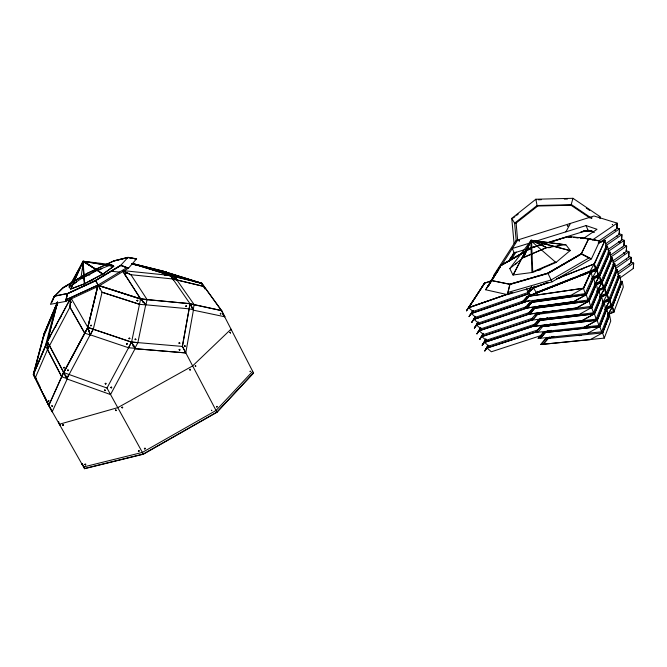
<?xml version="1.0" encoding="UTF-8"?>
<svg xmlns="http://www.w3.org/2000/svg" width="667" height="667" viewBox="0 0 667 667"><rect width="100%" height="100%" fill="white"/><g stroke="black" fill="none" stroke-linecap="round" stroke-linejoin="round"><path stroke-width="1" d="M71.019 301.834L70.368 302.501M185.893 306.12L186.193 306.303M179.14 343.138L179.598 343.121L179.173 342.98M546.423 247.765L565.733 244.556L570.243 250.425M533.342 240.745L565.733 244.797L531.149 240.22L513.115 275.112M83.192 261.214L69.093 286.96L70.594 288.944M572.653 199.049L572.97 198.299L599.941 216.558L599.966 218.618M52.284 406.011L52.109 405.953M70.669 288.953L84.776 283.708L70.785 289.061L83.041 261.189L113.807 266.191L102.726 274.229L113.807 266.191L111.547 264.632L97.799 269.977L80.44 279.114L69.16 286.952M62.815 425.263C63.082 425.304 63.765 424.954 63.357 424.712M65.966 376.396L65.549 376.113L65.958 376.28M581.357 253.952L548.007 273.503L509.947 284.484L508.012 292.313M598.841 240.995L616.842 228.656L617.125 223.12L594.022 216L516.075 240.512L493.488 275.679M605.536 243.814L619.209 234.384L619.501 228.873L616.6 227.939M607.937 249.558L621.586 240.103L621.877 234.601L618.968 233.642M610.338 255.286L623.945 245.806L624.245 240.32L621.319 239.328M612.731 261.005L626.296 251.492L626.605 246.031L623.67 244.997M615.116 266.7L628.648 257.162L628.956 251.717L626.13 250.692M617.492 272.386L630.999 262.823L631.307 257.395L628.464 256.336M619.86 278.056L633.333 268.459L633.65 263.056L630.799 261.964M85.009 464.507L85.384 464.774L85.193 464.34M105.878 383.708L105.453 383.508L105.753 383.892M104.786 390.278L105.228 390.32M624.429 253.035C623.295 253.343 625.046 253.035 624.304 253.785M115.775 410.238L115.875 410.422M203.994 287.569L201.801 283.3L161.447 270.702L132.199 263.473M126.03 273.362L126.346 272.578L125.855 273.278M126.313 272.836L126.213 273.337M619.71 241.671L618.943 241.796M250 371.369C250.567 370.86 249.842 372.044 250.225 371.194M138.302 451.284L139.078 450.784M616.8 236.126C617.233 236.193 617.317 235.626 616.942 236.285M70.685 298.841L69.868 307.095L84.684 333.108L69.952 307.07M70.769 298.816L69.935 307.128L47.432 349.641M71.227 302.143L70.477 302.143L71.186 302.518M491.112 281.191L485.643 289.753L507.304 294.614L552.043 281.849L547.84 273.128L581.257 253.718L591.412 258.871L599.758 240.979L597.74 240.754M216.808 406.553L216.9 406.937M220.36 313.507L220.502 313.815M195.506 365.799L195.323 366.183M98.799 286.093L95.439 280.465L120.81 265.266L128.006 257.345L136.61 258.779L128.531 268.126L98.799 286.093L65.741 301.384L50.442 304.319L54.244 296.206L67.325 293.513L65.741 301.384M51.968 301.709L54.402 296.49L63.182 287.752L87.677 273.245L114.04 260.972L128.097 257.52L133.683 258.454M114.082 260.955L128.097 257.52L132.733 258.412M507.362 294.606L509.855 284.184L547.84 273.128L581.324 253.76L588.811 238.586L599.758 240.979M84.292 261.564L113.307 266.291M138.736 450.884C138.394 450.959 138.377 451.817 139.019 451.025M179.373 349.741L179.798 350.008L179.498 349.666M123.412 270.66L170.444 275.471L190.053 303.81L193.397 310.172L185.768 352.918L135.059 348.733L110.505 394.589M211.506 410.555C211.722 410.589 211.814 410.589 211.406 410.397M182.333 346.481L190.062 303.702L140.662 298.924L98.991 285.534M125.98 272.57L125.821 273.145M130.857 274.771L123.253 270.91M65.7 301.401L67.325 293.513M570.235 250.475L556.378 262.139M120.91 265.449L126.772 267.709L120.96 265.466L95.598 280.757L67.417 293.738L66.183 299.666L98.141 284.976L126.772 267.709M90.078 334.759L128.489 347.74L134.851 348.282L137.861 342.621L145.74 304.761M123.195 270.952L130.924 274.729L147.057 299.541L145.94 304.927L139.52 304.319L102.159 292.271L98.416 286.151M230.332 332.716L230.282 332.374M164.315 275.104L170.418 275.638L201.784 283.283L161.464 270.702L166.575 272.278L133.183 264.032M567.3 225.596L567.992 225.354L567.284 225.805M562.781 238.336L567.775 236.668L569.56 237.16M586.802 238.736L596.265 240.42M97.982 285.318L87.761 327.397L97.632 286.276M98.041 285.434L87.927 327.464L63.69 372.578L48.708 405.594L52.193 411.797L67.184 379.006L47.282 341.446L57.612 302.293L47.399 341.529L33.433 374.337L36.86 380.432L33.35 374.279L44.23 333.275L57.337 302.159M184.884 346.123L184.784 346.148M191.954 307.587L191.729 307.387M129.09 338.377L129.581 338.294L129.215 338.586M144.964 448.382L144.856 448.866L144.747 448.391M211.823 410.622L211.489 410.18M624.004 253.252L623.987 253.318M531.04 240.162L530.915 240.412M531.366 240.245L509.771 268.601L523.62 257.345L546.473 247.607L523.812 257.504M532.608 240.52L569.526 250.45M57.095 305.444L57.595 303.393M47.507 349.641L45.431 345.773L54.944 309.771L57.487 302.184M45.698 330.557L44.23 333.258L33.425 374.32L46.365 344.38M33.859 373.337L42.921 339.403M43.455 337.402L44.247 334.409M133.567 264.282L132.9 264.09L133.467 264.24M138.653 265.383L174.571 276.547L177.022 280.04L174.612 276.48L132.033 263.523L166.542 272.344M165.049 274.079L170.485 275.546L132.141 263.648M169.318 276.071L169.368 275.338L170.068 275.538M197.257 282.274L197.015 282.199M204.711 288.853L204.202 286.502L172.878 279.039L170.444 275.471L201.784 283.192L221.569 310.739L253.568 373.07L216.983 412.273L143.372 454.219L84.551 468.701L48.758 405.553L33.35 374.262L47.274 341.446L70.36 298.749L47.265 341.454L67.134 379.039M57.562 302.209L55.027 309.796M99.016 285.743L140.687 299.116L122.945 271.444M139.52 304.319L102.159 292.271M147.057 299.541L140.645 299.024L145.723 304.802L189.136 308.846L193.222 309.721L194.13 304.594L176.813 279.907L170.469 275.571M201.742 283.342L221.686 310.639L224.821 316.775L193.363 310.172L190.062 303.677L182.416 346.423L185.76 352.91L135.101 348.691L131.532 342.046L137.869 342.638M131.591 342.096L135.109 348.708M592.538 239.745L588.903 238.811M135.209 339.211L135.484 339.528M633.333 268.459L633.65 263.056L617.809 274.295M609.413 314.866L607.512 315.599L609.463 314.966L602.534 332.908L590.195 339.67L543.096 344.264L604.269 338.119L610.747 321.052L609.58 315.249L607.662 315.991M613.357 311.956L614.157 311.13L623.32 287.035L622.236 281.574L612.431 306.937L613.357 311.956L607.529 314.19M630.999 262.823L631.307 257.395L615.433 268.601M604.269 338.119L602.66 333.2L609.58 315.249M620.193 282.058L622.119 281.307L612.356 306.753L608.262 314.207L612.323 306.678L604.886 309.463M612.356 306.753L622.119 281.307M609.421 314.874L602.534 332.908L548.082 338.494L543.096 344.264L548.132 338.569L553.885 336.36M604.969 308.162L611.606 305.094L620.894 281.232L619.693 275.488L617.759 276.246M601.576 331.816L608.146 314.916L606.97 309.104L599.95 326.88L601.576 331.816L538.177 338.477L543.196 332.825L549.516 330.432M628.648 257.162L628.956 251.717L613.04 262.89M538.177 338.477L543.121 332.758L599.825 326.588L606.812 308.721L599.825 326.588L587.485 333.383M611.18 297.474L605.686 308.129L609.763 300.617L619.693 275.488M610.805 305.911L609.871 300.875L619.785 275.713L617.875 276.463L619.801 275.754M602.501 302.076L609.046 299.033L618.459 275.413L617.25 269.651L615.324 270.418M598.874 325.496L605.528 308.763L604.352 302.935L597.24 320.535L598.874 325.496L537.835 332.266L542.763 326.43L547.574 324.546M626.296 251.492L626.605 246.031L610.647 257.17M597.115 320.243L604.194 302.56L597.115 320.243L584.767 327.072L597.115 320.243L540.47 326.763L535.526 332.474L540.553 326.838L546.848 324.37M608.237 299.85L607.295 294.789L617.342 269.877L615.433 270.635M603.068 301.959L607.187 294.531L617.25 269.651M605.669 293.772L606.478 292.963L616.016 269.576L614.916 264.074L604.719 288.694L605.669 293.772L599.925 296.015M596.165 319.159L602.91 302.593L601.734 296.757L594.522 314.182L596.165 319.159L532.858 326.463L537.902 320.827L543.68 318.568M623.945 245.806L624.245 240.32L608.246 251.434M600.492 297.224L607.22 294.606L599.641 297.115L601.609 296.465L594.397 313.882L540.145 320.452L535.076 326.13L581.983 320.669L594.339 313.807L601.567 296.373L599.625 297.032M597.865 291.045L604.61 288.427L600.467 295.84L604.635 288.503L614.807 263.807L612.873 264.574M603.085 287.677L603.902 286.877L613.565 263.723L612.464 258.212L602.134 282.575L603.085 287.677L597.34 289.928M542.246 319.059L593.447 312.806L600.283 296.406L599.099 290.554L597.173 291.304M44.289 335.368L44.314 333.333L57.404 302.193M46.615 328.331L57.204 303.202M44.514 333.408L56.437 305.136M42.855 338.411L55.019 309.788M621.586 240.103L621.877 234.601L605.836 245.681M532.383 320.06L530.19 320.435L532.383 320.06L537.419 314.307L591.671 307.504L598.933 290.17L596.998 290.837L598.974 290.262L591.671 307.504L579.298 314.407L532.408 320.06L537.469 314.382L544.197 311.739M593.447 312.806L591.796 307.795L599.099 290.554M596.281 284.659L602.051 282.383L597.899 289.786L602.051 282.383L612.356 257.946L603.435 279.131M594.747 283.834L601.317 280.765L611.114 257.862L609.896 252.068L607.962 252.835M590.72 306.436L597.649 290.195L596.456 284.334L589.053 301.401L590.72 306.436L539.57 312.973M36.652 379.998L35.184 378.072L49.35 345.339M619.209 234.384L619.501 228.873L598.341 243.397M540.512 305.92L534.742 308.196L529.69 313.965L527.505 314.39L576.555 308.046L588.928 301.109L596.34 284.042L594.355 284.634M600.5 281.566L599.541 276.438L610.005 252.334L600.917 273.17L595.256 283.558L599.425 276.18L609.896 252.068M529.69 313.965L576.505 307.971L588.878 301.025L596.34 284.042L594.414 284.801M592.154 277.714L598.733 274.646L608.646 251.976L607.545 246.44L605.611 247.165M587.986 300.042L595.006 283.975L593.813 278.097L586.31 294.989L587.986 300.042L536.885 306.87L539.786 305.728M143.413 301.968L143.28 301.817M616.842 228.656L617.125 223.12L592.513 239.92M592.638 277.397L596.823 270.027L607.429 246.173L596.94 270.293L597.907 275.438M534.684 300.684L529.856 302.601L524.821 308.321L573.803 301.667L586.185 294.689L593.688 277.805L591.712 278.406M579.948 275.396L596.131 268.501L606.178 246.081L604.961 240.262L598.291 242.946M534.192 300.75L585.242 293.63L592.354 277.73L591.162 271.844L589.236 272.603M87.761 327.289L90.195 334.742L66.933 378.581L61.631 376.738L63.473 372.528L48.708 405.594L33.35 374.287L48.841 405.553M66.933 378.581L68.776 374.454M535.017 293.655L536.501 292.454L590.045 271.286L594.222 263.857L604.961 240.262M556.637 278.914L594.247 263.932L595.748 260.922M590.995 271.452L583.433 288.252L571.044 295.264L524.295 301.726L529.34 295.981L590.995 271.452L583.433 288.252L527.138 296.548L522.128 302.243L527.213 296.623L591.037 271.552L580.398 275.471M595.306 269.293L594.33 264.124L605.052 240.487L598.349 243.188M585.242 293.63L583.558 288.553L591.162 271.844M51.626 302.685L54.285 296.44L63.14 287.527L87.585 273.078L113.924 260.789L127.997 257.345M588.703 238.578L581.324 253.76M128.489 347.74L131.474 342.071L182.416 346.423L216.983 412.273M131.582 342.146L106.978 388.044L143.372 454.219M63.607 372.578L87.886 327.455L131.557 342.179L140.637 298.874L98.974 285.634M84.684 333.108L90.195 334.976L93.28 329.148M90.195 334.976L93.305 329.19L102.051 292.321M44.305 333.3L45.781 330.599M69.293 287.085L83.1 261.497M50.5 336.118L47.407 341.579M55.428 326.905L56.403 325.096M60.297 317.942L61.272 316.125M69.593 300.675L70.544 298.833M536.635 293.263L537.619 291.446M536.56 293.197L537.544 291.371M565.874 231.849L570.502 223.395M531.466 286.727C524.304 297.123 531.966 290.412 534.442 286.243M491.462 280.89L484.617 283.217L468.759 307.77L473.011 311.497L527.797 292.588L530.273 288.144M531.541 286.802L528.547 292.179L533.417 288.061L547.957 282.374M497.607 270.96L500.942 265.199L485.651 289.77M499.55 267.942L500.492 266.291L487.602 286.852L495.923 273.87M499.591 267.909L500.617 266.366M487.827 345.489L484.826 350.917L488.636 345.264M488.719 345.439L487.168 348.141L491.354 351.776L541.145 335.518M65.725 376.038L65.85 376.463M484.826 350.917L487.911 345.539M482.141 345.189L484.484 342.238L534.3 325.738L484.525 342.329L482.233 345.239L485.784 338.969M482.233 345.239L485.868 339.028M484.434 342.271L486.043 339.57M537.585 329.998L488.761 346.065L484.559 342.413L486.085 339.653M487.719 286.91L500.55 266.383M531.741 319.96L481.866 336.502L479.548 339.495L483.442 333.859M534.992 324.137L486.151 340.337L481.949 336.677L483.475 333.942M479.548 339.495L483.216 333.333M479.631 339.553L483.3 333.392M480.874 328.214L476.938 333.792L480.64 327.689M477.03 333.85L480.724 327.739M476.938 333.792L480.832 328.131M480.382 329.181L479.323 330.932L483.533 334.601L532.391 318.267M529.498 307.262L476.655 325.071L474.412 328.131L478.064 322.019M474.412 328.131L478.147 322.078M474.329 328.081L478.214 322.386M478.256 322.469L476.697 325.163L480.915 328.848L528.814 312.706M526.196 306.803L478.289 323.078L474.054 319.385L475.671 316.8M475.021 317.25L471.794 322.403L475.471 316.341M475.588 316.625L474.02 319.293L526.838 301.234L473.979 319.201L471.711 322.344M511.205 259.788L516.091 251.993M474.02 319.293L475.629 316.717M133.692 346.14L133.6 345.689L133.475 346.14M111.247 387.302L111.422 387.769L111.322 387.319M509.463 259.813L511.614 256.403M512.69 254.702L513.765 252.993M509.28 260.372L513.648 253.443M508.771 261.564L514.232 252.885L587.977 230.182L594.405 232.416M472.97 310.705L469.084 316.592L472.961 310.847M523.578 300.884L475.654 317.292L471.411 313.582L473.045 311.03L471.286 313.44M492.213 279.481L493.855 276.913M494.947 275.204L497.182 271.744M488.861 285.193L490.52 282.6M491.629 280.865L492.73 279.139M496.907 272.578L498.549 270.002M501.851 264.841L517.734 239.987M469.084 316.592L472.878 310.647M547.907 273.17L509.846 284.259L491.129 280.482L500.942 265.199M466.45 310.83L484.576 283.133L466.45 310.83L484.592 283.133L491.396 280.715M626.438 258.863C626.805 258.829 626.596 258.337 626.38 259.021M482.324 286.41L484.592 283.133M176.83 279.89L175.188 278.889M204.135 286.543L172.92 278.981L130.924 274.729M221.661 310.614L190.012 303.877M546.698 317.8L547.599 317.809M67.842 370.268L67.967 370.102M126.713 343.889L127.155 343.88L126.747 344.13M484.734 350.859L487.043 347.991L536.977 331.774M619.284 241.888L619.576 242.646M509.788 284.267L491.12 280.465M549.683 337.319L545.831 338.803L540.829 344.455L545.756 338.728L549.641 337.227M551.234 330.323L545.481 332.55L540.428 338.236L545.423 332.474L599.825 326.588M532.858 326.463L537.819 320.752L544.947 318.576M581.983 320.669L594.397 313.882L540.095 320.377L535.151 326.205M519.526 240.787C518.484 240.97 519.985 240.337 519.168 240.954M529.765 314.04L534.784 308.287L541.521 305.636M530.265 320.51L535.159 314.724L540.987 312.431M524.896 308.396L529.898 302.693L534.726 300.784M524.821 308.321L526.98 307.854L532.041 302.109L537.869 299.9M526.98 307.854L532.091 302.184L586.185 294.689L529.898 302.693M534.742 308.196L588.928 301.109L532.491 308.679L527.505 314.39L532.574 308.754L538.369 306.47M253.477 372.895L216.892 412.098L143.272 454.035L84.451 468.526M252.685 371.352L216.033 410.472L142.379 452.401L83.575 466.967M54.244 296.206L67.317 293.563L95.439 280.465L120.894 265.258L128.564 268.109M511.756 218.359L514.624 223.153L516.116 223.045L537.777 206.028L571.002 205.244L572.97 198.299L535.851 199.241L511.756 218.359L514.065 243.455L514.807 243.222M138.644 451.526L139.111 450.95M231.032 329.173L192.588 365.958L117.776 407.637L59.405 424.237L58.596 421.486M85.301 464.465L85.718 464.065M85.326 464.757L85.818 464.24M63.165 425.346L63.632 424.946M628.347 264.449L629.423 264.199L628.606 264.299M624.295 254.01L624.095 253.026L624.362 253.844M623.662 253.152L624.729 252.893L623.912 253.001M619.134 241.813L620.018 241.529L619.36 241.579M62.981 425.454L63.532 424.762M591.412 258.871L552.109 281.816M89.245 275.154L89.753 274.879M591.371 218.167L591.804 217.942L591.421 218.292M515.366 264.365L516.908 263.123M47.515 349.391L61.681 376.697L47.474 349.391L47.399 341.529M513.365 217.926L514.999 216.633M516.633 215.341L518.259 214.049M621.536 247.515C622.186 247.524 621.827 247.082 621.669 247.682M614.432 230.407L615.274 230.107L614.574 230.582M612.531 224.529C611.922 224.829 612.348 224.329 612.589 224.662M531.899 247.449L500.909 265.216M519.476 240.662L519.059 240.795M73.337 284.267L76.555 282.033M583.3 238.603L597.023 229.29L586.043 225.579L512.298 248.491L514.232 252.885M550.408 323.812L549.958 324.045M619.801 242.463L619.568 241.646M87.727 273.353L63.29 287.802M551.184 279.932L589.011 257.887L581.466 253.96L548.007 273.403M524.921 251.726L501.918 264.899L524.887 251.742M528.456 249.691L531.107 248.174M528.422 249.716L531.074 248.199M501.934 265.057L504.627 263.507M505.319 263.115L524.979 251.851M528.514 249.825L530.315 248.791M82.299 464.299L82.016 463.798L82.4 464.457M527.063 307.929L573.753 301.584L586.185 294.689M231.099 330.64L231.09 330.248M60.18 425.146L59.905 424.696L60.172 425.204M52.193 411.797L50.008 407.145M222.945 314.29L224.829 316.75L223.011 314.257M221.686 310.639L190.087 303.677L140.687 299.116M49.45 406.245L49.408 406.17M33.508 374.329L34.751 376.255M35.701 378.122L35.318 377.38L35.726 377.881M95.431 280.507L98.849 286.06M102.735 274.054L84.651 283.667L102.76 274.104L83.067 261.239L84.651 283.667M628.639 264.399L628.781 264.507M591.704 218.151C592.621 217.067 589.928 219.051 591.671 217.951M98.149 270.385L101.918 268.626M89.078 281.657L93.73 279.49M98.141 284.976L66.225 299.658M605.528 246.932L607.429 246.173M536.443 292.496L533.408 288.111L547.924 282.299M556.595 278.823L594.247 263.932M558.646 278.331L560.58 277.564M581.791 269.118L583.725 268.351M610.422 258.713L612.356 257.946M574.187 277.68L537.394 292.146M527.172 296.523L596.498 269.251M522.128 302.243L524.345 301.801L529.315 295.981L591.037 271.552M582.491 275.288L587.31 273.37M591.037 272.303L596.857 270.102L591.079 272.394M592.354 278.064L599.099 275.404M593.638 278.439L599.458 276.255L593.68 278.531M597.615 277.205L599.541 276.438L601.317 280.765M594.956 284.184L601.692 281.541M538.319 306.378L532.491 308.679M594.372 284.701L596.298 283.95M596.24 284.559L602.026 282.316M600.208 283.333L602.134 282.575L603.902 286.877M597.549 290.295L604.285 287.66M544.155 311.639L537.469 314.382L535.159 314.724L541.029 312.531M598.974 290.262L597.057 291.02L598.933 290.17M537.594 314.657L539.52 313.907M600.133 296.381L606.862 293.763M543.638 318.467L537.819 320.752M109.696 265.533L111.539 264.624L83.225 261.272M602.71 302.451L609.438 299.842M540.512 326.738L546.29 324.487M602.268 303.293L609.755 300.592M597.073 320.152L542.763 326.43L547.615 324.646M602.318 303.402L604.194 302.56M605.286 308.504L611.998 305.911M548.933 330.49L543.121 332.758M605.603 309.255L612.323 306.678M545.439 332.449L550.233 330.59M604.936 309.563L606.803 308.721M607.845 314.541L614.557 311.964M545.789 338.703L548.132 338.569L552.885 336.627M607.545 315.708L609.463 314.966M611.864 311.797L611.247 311.931M508.804 293.655L468.684 307.587L512.765 292.388L468.759 307.77M471.336 313.407L529.056 293.513M471.411 313.582L529.139 293.697L529.656 295.631M474.054 319.385L529.806 300.325M529.415 307.078L476.563 325.021M532.108 313.173L479.198 330.782L529.098 313.974M602.251 303.202L604.235 302.651M481.949 336.677L532.758 319.718M484.559 342.413L534.384 325.921M536.893 331.599L487.135 348.049M619.46 241.829L619.818 242.571M544.606 311.848L543.938 311.856M599.124 216.817L599.941 216.558M624.345 253.16L624.537 253.935M537.01 246.273L531.999 247.665L541.946 244.614M544.881 243.697L546.898 243.088M548.849 242.48L567.717 236.677L571.794 237.077M538.994 245.656L541.963 244.747M544.939 243.83L546.923 243.222M549.9 242.304L560.805 238.953M548.774 247.832L550.767 247.224M537.994 270.494L540.97 269.618M551.109 279.965L508.146 292.371M628.956 264.599L628.723 264.666M134.659 259.238L136.602 258.779M606.42 299.825L605.969 299.8M557.57 246.056L559.605 245.739M581.524 288.844L583.558 288.553M584.267 295.264L586.31 294.989M587.01 301.676L589.053 301.401M532.158 272.486L512.948 275.004L509.805 268.568M535.526 332.474L537.777 332.191M589.745 308.062L591.796 307.795M547.04 326.313L549.091 326.08M595.189 320.777L597.24 320.535M579.048 335.651L581.099 335.443M600.608 333.417L602.66 333.2M540.829 344.455L543.171 344.339M35.184 378.039L36.193 379.34M538.302 199.766L541.421 199.683M564.324 199.1L567.45 199.024M111.414 271.286L119.51 272.086M588.794 238.569L567.592 236.468L570.335 237.177M573.72 237.294L578.831 237.785M580.757 238.002L588.853 238.944M569.501 237.169L567.717 236.677L570.76 237.118M573.695 237.419L577.797 237.827M583.825 238.436L580.64 238.119L582.666 238.511M594.164 240.295L596.173 240.504M157.379 270.285L161.489 270.785L132.191 263.548M63.148 424.712C61.514 424.954 64.374 426.43 62.99 424.837M594.372 240.153L596.215 240.554M63.648 372.57L87.786 327.33L131.516 342.088M171.402 276.013L173.42 276.505M194.631 281.682L201.701 283.408L162.406 271.311M533.308 241.012L570.185 250.675M132.066 263.899L136.026 265.158M162.139 273.178L170.393 275.771M107.012 388.052L63.557 372.528M67.175 379.031L110.555 394.564M67.375 293.755L95.598 280.757M70.544 302.026L71.094 302.284M70.96 288.628L82.658 262.423M533.025 240.895L546.632 247.607L533.025 241.146M619.976 242.463L619.326 241.712M581.424 253.994L589.011 257.887M513.34 274.504L530.39 241.696M82.808 262.248L84.442 283.508L82.683 262.139M531.933 272.194L530.824 241.746M532.374 272.586L556.336 262.339M590.762 217.65L571.552 204.686L537.077 205.511L514.624 223.153L516.266 241.387M571.002 205.244L589.978 218.042M586.318 208.146L589.736 210.455M161.464 270.802L163.107 271.903M537.777 206.028L537.077 205.511L535.851 199.241L536.218 199.817M530.59 241.371L523.612 257.52L531.09 240.262M125.696 272.72L126.655 272.661M145.79 304.761L140.712 298.983L122.878 271.394M49.45 405.953L49.233 405.886M529.39 296.056L583.433 288.252M33.35 374.279L35.735 377.605M172.178 278.322L173.362 280.023M528.464 292.154L531.04 295.84M532.608 300.367L533.7 301.868M535.343 306.395L536.343 307.879L535.259 306.37M537.894 312.356L538.986 313.874M540.603 318.351L541.621 319.852M540.52 318.326L541.537 319.827M125.129 275.087L126.246 276.797M82.183 464.09L82.374 464.474L82.274 464.015M71.394 298.658L87.786 327.33L90.112 334.776M35.284 377.197L36.201 379.064M37.385 381.316L40.462 387.81M44.072 395.189L49.033 405.336M34.759 376.296L36.126 379.098M567.384 225.571L567.834 226.38M598.332 267.058L596.823 270.027M606.003 285.218L614.807 263.807M608.621 291.421L607.187 294.531M586.043 225.579L587.977 230.182M612.431 306.937L614.157 311.13M607.295 294.789L609.046 299.033M609.871 300.875L611.606 305.094M604.719 288.694L606.478 292.963M594.33 264.124L596.131 268.501M596.94 270.293L598.733 274.646M83.909 466.808L84.551 468.701M82.875 464.649L83.767 467.317M534.642 306.562L535.142 308.479M526.763 288.694L527.797 292.588M539.853 318.392L540.353 320.293M537.252 312.481L537.752 314.39M201.776 283.192L202.093 284.826M516.116 223.045L517.659 240.412M585.476 230.857A35.084 9.697 -22.1 0 1 591.154 230.74M544.564 243.864A34.942 9.605 -22.1 0 1 546.081 242.971A34.792 9.563 -22.1 0 0 544.639 243.872M583.091 231.266A34.776 9.605 -22.1 0 1 584.575 231.065M587.335 230.84A34.776 9.605 -22.1 0 1 590.92 230.882M546.223 242.988A34.634 9.521 -22.1 0 0 544.714 243.872A34.484 9.48 -22.1 0 1 546.298 242.996A34.334 9.438 -22.1 0 0 544.872 243.88M583.016 231.324A34.626 9.563 -22.1 0 1 584.492 231.132M587.243 230.907A34.626 9.563 -22.1 0 1 590.804 230.949M582.933 231.391A34.476 9.53 -22.1 0 1 592.179 231.207M582.85 231.457A34.325 9.488 -22.1 0 1 592.054 231.274M580.824 231.941A34.992 9.68 -22.1 0 1 592.554 231.374M63.99 367.734L64.315 367.459L64.032 367.817M63.807 367.792C64.541 369.134 64.657 365.916 63.807 367.792M48.649 400.917L48.674 400.875M84.117 261.564L102.693 273.879L84.117 261.564M48.541 400.842C48.749 402.71 49.216 399.616 48.541 400.842M51.784 405.886L52.61 406.47L51.784 405.886M65.308 376.03C65.825 377.906 66.717 375.263 65.308 376.03M88.836 331.082L89.32 331.074L88.836 331.082M126.422 343.847C127.164 345.781 127.797 342.213 126.422 343.847M105.153 383.6C105.87 385.559 106.537 381.966 105.153 383.6M84.801 464.332L85.609 464.916L84.834 464.249M88.603 331.049C89.311 332.95 89.953 329.431 88.603 331.049M67.559 370.227C68.251 372.144 68.918 368.618 67.559 370.227M104.519 390.078C105.052 391.988 105.953 389.286 104.519 390.078M115.508 410.038C116.033 411.931 116.942 409.28 115.508 410.038M229.94 332.266L230.465 332.975L229.94 332.266M216.575 406.47C216.783 408.446 217.784 405.686 216.575 406.47M220.869 313.815C219.968 314.882 220.343 311.998 220.869 313.815M195.815 366.125C194.897 367.367 195.214 364.19 195.815 366.125M192.263 307.712C191.287 308.821 191.721 305.82 192.263 307.712M184.684 345.848C184.909 347.849 185.926 345.114 184.684 345.848M83.308 261.772L80.849 278.673L97.224 270.052L83.308 261.772M122.078 407.454L122.595 407.587L122.078 407.454M189.878 369.651L190.387 369.718L189.912 369.718M110.839 387.369C111.431 389.428 112.523 385.935 110.839 387.369M133.075 345.806C133.642 347.874 134.751 344.389 133.075 345.806M121.819 407.379C122.403 409.421 123.487 405.945 121.819 407.379M144.355 448.466C144.931 450.475 145.998 447.032 144.355 448.466M179.115 349.666C179.665 351.709 180.757 348.266 179.115 349.666M189.628 369.568C190.17 371.594 191.254 368.176 189.628 369.568M122.161 407.437L122.178 407.395M137.177 300.592L137.677 300.617L137.177 300.592M179.865 343.163C178.531 344.556 178.906 341.371 179.865 343.163M186.593 306.186C185.293 307.504 185.659 304.452 186.593 306.186M129.865 338.386C128.623 340.045 128.806 336.885 129.865 338.386M136.935 300.55C137.485 302.209 138.511 299.225 136.935 300.55M90.795 325.513L91.296 325.529L90.795 325.513M99.65 288.536L100.142 288.553L99.65 288.536M135.901 339.403C134.517 340.812 134.959 337.585 135.901 339.403M143.73 302.076C142.371 303.41 142.805 300.325 143.73 302.076M100.4 288.536C99.183 290.095 99.391 287.143 100.4 288.536M90.554 325.463C91.054 327.155 92.171 324.137 90.554 325.463M137.627 300.617L137.21 300.65L137.677 300.617M90.954 325.396L90.995 325.338M555.461 262.089L532.708 271.811L531.582 241.346L555.461 262.089"/></g></svg>
